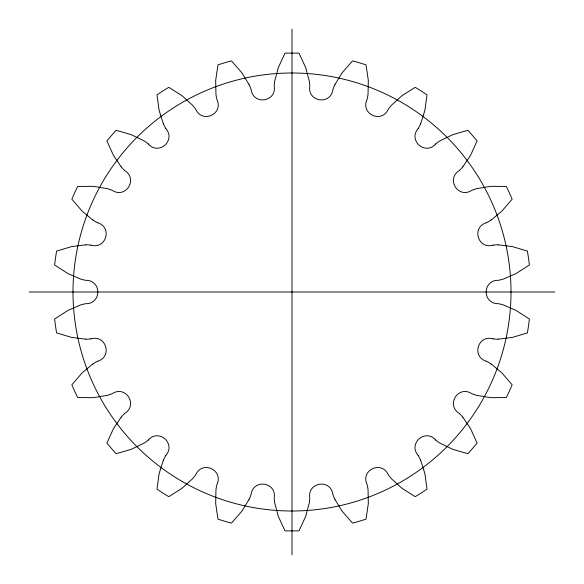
<?xml version="1.0" encoding="UTF-8"?>
<svg xmlns="http://www.w3.org/2000/svg" width="584" height="584" viewBox="0 0 584 584"><rect width="100%" height="100%" fill="white"/><g stroke="black" fill="none" stroke-linecap="round" stroke-linejoin="round"><path stroke-width="0.88" d="M163.316 460.309L159.155 473.536L156.979 489.1A238.907 238.907 0 0 0 168.805 496.692L182.055 488.26L192.355 478.968A37.529 37.529 0 0 0 195.749 474.661C202.283 460.17 223.636 469.923 217.007 484.37A37.529 37.529 0 0 0 215.963 489.742L215.678 503.612L217.978 519.154A238.907 238.907 0 0 0 231.461 523.111L241.798 511.285L249.069 499.466M420.684 123.691L424.845 110.464L427.021 94.9A238.907 238.907 0 0 0 415.195 87.308L401.945 95.74L391.645 105.032A37.529 37.529 0 0 0 388.25 109.339C381.717 123.83 360.364 114.077 366.993 99.63A37.529 37.529 0 0 0 368.037 94.258L368.322 80.388L366.022 64.846A238.907 238.907 0 0 0 352.539 60.889L342.202 72.715L334.931 84.534M165.849 455.447C176.266 443.446 158.571 428.109 148.168 440.132M418.151 128.553C407.734 140.554 425.429 155.892 435.832 143.868M121.114 417.239L113.384 428.758L106.923 443.074A238.907 238.907 0 0 0 116.121 453.695L131.218 449.33L143.722 443.322A37.529 37.529 0 0 0 148.183 440.146M462.886 166.761L470.616 155.242L477.077 140.927A238.907 238.907 0 0 0 467.879 130.305L452.782 134.67L440.278 140.678A37.529 37.529 0 0 0 435.817 143.854M92.754 364.022L82.096 372.899L71.854 384.812A238.907 238.907 0 0 0 77.694 397.594L93.403 397.66L107.091 395.419A37.529 37.529 0 0 0 112.274 393.631C125.611 384.966 138.291 404.719 124.91 413.282A37.529 37.529 0 0 0 121.129 417.246M491.246 219.978L501.904 211.101L512.146 199.188A238.907 238.907 0 0 0 506.306 186.405L490.596 186.34L476.909 188.581A37.529 37.529 0 0 0 471.726 190.369C458.389 199.034 445.709 179.281 459.09 170.718A37.529 37.529 0 0 0 462.871 166.754M97.506 361.299C112.763 356.831 106.164 334.362 90.921 338.851M486.494 222.701C471.237 227.169 477.836 249.638 493.079 245.149M85.447 244.864L71.679 246.572L56.626 251.062A238.907 238.907 0 0 0 54.626 264.968L67.802 273.516L80.534 279.035A37.529 37.529 0 0 0 85.855 280.327C101.762 280.254 101.755 303.724 85.863 303.695A37.529 37.529 0 0 0 80.541 304.987L67.802 310.484L54.626 319.032A238.907 238.907 0 0 0 56.626 332.938L71.679 337.428L85.447 339.136M498.554 339.136L512.321 337.428L527.374 332.938A238.907 238.907 0 0 0 529.374 319.032L516.198 310.484L503.466 304.965A37.529 37.529 0 0 0 498.145 303.673C482.238 303.746 482.245 280.276 498.137 280.305A37.529 37.529 0 0 0 503.459 279.013L516.198 273.516L529.374 264.968A238.907 238.907 0 0 0 527.374 251.062L512.321 246.572L498.554 244.864M29.2 292L554.8 292M90.921 245.149C106.164 249.638 112.763 227.169 97.506 222.701M493.079 338.851C477.836 334.362 471.237 356.831 486.494 361.299M491.246 364.022L501.904 372.899L512.146 384.812A238.907 238.907 0 0 1 506.306 397.594L490.596 397.66L476.909 395.419A37.529 37.529 0 0 1 471.726 393.631C458.389 384.966 445.709 404.719 459.09 413.282A37.529 37.529 0 0 1 462.871 417.246M92.754 219.978L82.096 211.101L71.854 199.188A238.907 238.907 0 0 1 77.694 186.405L93.403 186.34L107.091 188.581A37.529 37.529 0 0 1 112.274 190.369C125.611 199.034 138.291 179.281 124.91 170.718A37.529 37.529 0 0 1 121.129 166.754M148.168 143.868C158.571 155.892 176.266 140.554 165.849 128.553M435.832 440.132C425.429 428.109 407.734 443.446 418.151 455.447M462.886 417.239L470.616 428.758L477.077 443.074A238.907 238.907 0 0 1 467.879 453.695L452.782 449.33L440.278 443.322A37.529 37.529 0 0 1 435.817 440.146M121.114 166.761L113.384 155.242L106.923 140.927A238.907 238.907 0 0 1 116.121 130.305L131.218 134.67L143.722 140.678A37.529 37.529 0 0 1 148.183 143.854M249.069 84.534L241.798 72.715L231.461 60.889A238.907 238.907 0 0 0 217.978 64.846L215.678 80.388L215.949 94.258A37.529 37.529 0 0 0 216.985 99.638C223.657 114.07 202.305 123.815 195.728 109.347A37.529 37.529 0 0 0 192.348 105.04L182.055 95.74L168.805 87.308A238.907 238.907 0 0 0 156.979 94.9L159.155 110.464L163.316 123.691M334.931 499.466L342.202 511.285L352.539 523.111A238.907 238.907 0 0 0 366.022 519.154L368.322 503.612L368.051 489.742A37.529 37.529 0 0 0 367.015 484.362C360.343 469.93 381.695 460.185 388.272 474.653A37.529 37.529 0 0 0 391.652 478.96L401.945 488.26L415.195 496.692A238.907 238.907 0 0 0 427.021 489.1L424.845 473.536L420.684 460.309M292 29.2L292 554.8M498.554 339.122A37.529 37.529 0 0 1 493.079 338.881M486.501 361.277A37.529 37.529 0 0 1 491.239 364.036M418.173 455.432A37.529 37.529 0 0 1 420.662 460.316M334.946 499.459A37.529 37.529 0 0 1 332.887 494.385C330.705 478.632 307.469 481.983 309.761 497.707A37.529 37.529 0 0 1 309.243 503.16L305.614 516.541L299.03 530.805A238.907 238.907 0 0 1 284.97 530.805L278.386 516.541L274.743 503.16A37.529 37.529 0 0 1 274.217 497.707C276.553 481.975 253.317 478.639 251.091 494.378A37.529 37.529 0 0 1 249.054 499.459M163.338 460.316A37.529 37.529 0 0 1 165.827 455.432M92.761 364.036A37.529 37.529 0 0 1 97.499 361.277M90.921 338.881A37.529 37.529 0 0 1 85.447 339.122M85.447 244.878A37.529 37.529 0 0 1 90.921 245.119M97.499 222.723A37.529 37.529 0 0 1 92.761 219.964M165.827 128.568A37.529 37.529 0 0 1 163.338 123.684M249.054 84.541A37.529 37.529 0 0 1 251.113 89.615C253.295 105.368 276.531 102.017 274.239 86.293A37.529 37.529 0 0 1 274.757 80.84L278.386 67.459L284.97 53.195A238.907 238.907 0 0 1 299.03 53.195L305.614 67.459L309.257 80.84A37.529 37.529 0 0 1 309.783 86.293C307.447 102.025 330.683 105.361 332.909 89.622A37.529 37.529 0 0 1 334.946 84.541M420.662 123.684A37.529 37.529 0 0 1 418.173 128.568M491.239 219.964A37.529 37.529 0 0 1 486.501 222.723M493.079 245.119A37.529 37.529 0 0 1 498.554 244.878M182.5 481.661A219 219 0 0 0 511 292A219 219 0 0 0 182.5 102.339A219 219 0 0 0 182.5 481.661"/></g></svg>
